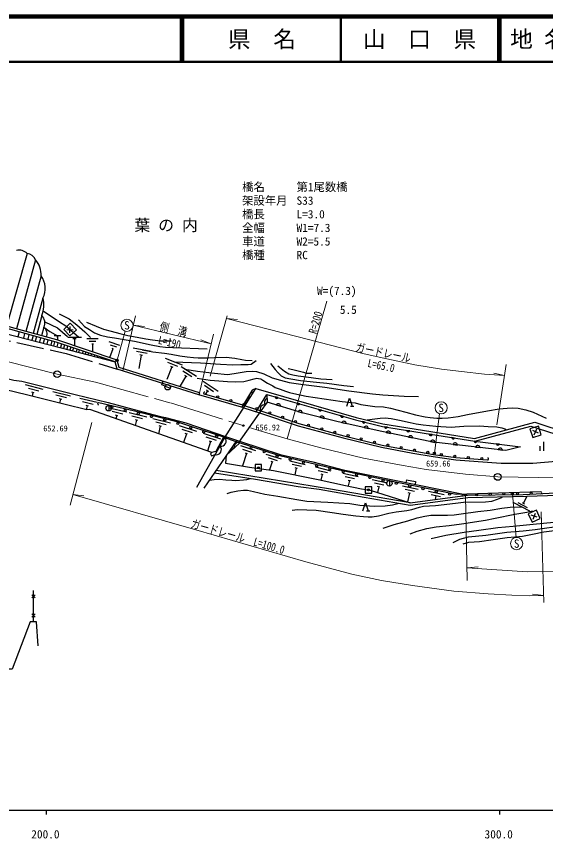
# Model space of a CAD drawing. Units: millimetres, scale not verified. Extents: x 40000 to 680000, y 20000 to 380000.
# Drawn here: x 261455 to 378184, y 198715 to 380000 of the extents above; entities that cross this region are included whole.
import ezdxf
from ezdxf.enums import TextEntityAlignment as Align

# ---------------------------------------------------------------- set-up
doc = ezdxf.new("R2010")
doc.units = ezdxf.units.MM
doc.header["$LTSCALE"] = 1000
doc.linetypes.add('CHAIN', pattern=[18.5, 12, -1.5, 3.5, -1.5])
doc.linetypes.add('DASHED', pattern=[7.5, 6, -1.5])
for name, color, linetype, lineweight in [('M-BGD', 7, 'Continuous', 25), ('M-BMK', 2, 'CHAIN', 13), ('M-BMK-HTXT', 7, 'Continuous', 13), ('M-BMK-SRVR', 3, 'Continuous', 25), ('M-STR-HTXT', 7, 'Continuous', 13), ('M-STR-STR1', 1, 'Continuous', 25), ('M-STR-STRC', 7, 'Continuous', 25), ('M-TTL', 2, 'Continuous', 140), ('M-TTL-BAND', 7, 'Continuous', 25), ('M-TTL-LINE', 7, 'Continuous', 50)]:
    doc.layers.add(name, color=color, linetype=linetype, lineweight=lineweight)
doc.layers.add('M-TTL-TXT', color=7, linetype='Continuous')
doc.styles.add('ＭＳ ゴシック', font='')
doc.styles.get('ＭＳ ゴシック').set_extended_font_data('MS Gothic')

msp = doc.modelspace()

# ---------------------------------------------------------------- linework, layer by layer
at = {"layer": 'M-BGD'}
for p, q in [((263814, 327734), (259248, 311727)), ((265663, 326334), (261476, 311103)), ((266895, 322767), (263533, 310538)), ((267305, 317887), (265161, 310090)), ((267079, 314044), (265933, 309878)), ((262033, 310432), (261763, 309370)), ((263259, 310094), (262995, 309057)), ((267512, 311465), (266995, 309586)), ((272585, 310976), (273999, 310929)), ((273268, 310246), (273315, 311660)), ((264219, 309830), (263960, 308811)), ((265112, 309585), (264858, 308583)), ((265852, 309382), (265601, 308394)), ((266756, 309133), (266510, 308163)), ((267620, 308896), (267377, 307942)), ((268370, 308689), (268131, 307751)), ((269254, 308446), (269020, 307524)), ((269856, 308281), (269625, 307371)), ((271257, 309542), (269757, 309542)), ((270682, 309242), (270332, 309242)), ((270507, 309242), (270507, 308612)), ((275783, 309205), (272783, 309205)), ((274633, 308905), (273933, 308905)), ((274283, 308905), (274283, 307405)), ((279495, 308899), (276995, 308899)), ((278995, 308299), (277495, 308299)), ((284297, 307440), (281939, 308271)), ((270607, 308051), (270385, 307177)), ((271377, 307793), (271170, 306978)), ((272049, 307567), (271854, 306799)), ((272752, 307331), (272569, 306612)), ((273436, 307101), (273265, 306429)), ((274018, 306906), (273857, 306273)), ((274800, 306643), (274653, 306064)), ((275306, 306473), (275167, 305929)), ((278420, 307699), (278070, 307699)), ((278245, 307699), (278245, 306013)), ((282719, 306724), (282022, 304745)), ((283626, 307040), (282211, 307539)), ((282884, 306666), (282554, 306782)), ((291170, 306122), (287236, 306843)), ((276139, 306193), (276016, 305706)), ((276736, 305993), (276623, 305547)), ((277325, 305795), (277222, 305389)), ((277987, 305573), (277895, 305212)), ((278672, 305342), (278592, 305029)), ((279357, 305112), (279289, 304846)), ((280042, 304882), (279986, 304663)), ((280727, 304652), (280683, 304480)), ((290275, 305676), (287914, 306109)), ((288987, 305302), (288446, 302351)), ((289262, 305252), (288711, 305353)), ((298054, 303097), (294338, 304577)), ((281412, 304422), (281380, 304297)), ((297089, 302835), (294859, 303723)), ((296012, 302618), (295492, 302825)), ((295752, 302722), (294642, 299935)), ((301180, 300625), (297765, 302708)), ((300185, 300530), (298136, 301780)), ((298848, 300642), (297474, 298391)), ((299087, 300497), (298609, 300788)), ((305941, 297289), (302628, 299530)), ((267339, 297773), (263457, 298736)), ((266418, 297383), (264089, 297961)), ((294274, 298459), (295383, 298000)), ((304942, 297240), (302954, 298585)), ((303612, 297415), (303097, 296654)), ((303844, 297258), (303380, 297572)), ((311767, 293963), (314290, 297954)), ((265381, 297022), (264837, 297157)), ((265109, 297090), (264910, 296288)), ((273392, 296271), (269510, 297234)), ((272471, 295881), (270142, 296459)), ((271434, 295520), (270890, 295655)), ((271162, 295588), (270953, 294746)), ((279299, 294856), (275408, 295782)), ((301867, 297005), (301716, 296529)), ((311880, 294142), (302913, 296707)), ((319157, 295949), (318556, 296123)), ((278382, 294458), (276047, 295013)), ((277348, 294087), (276803, 294217)), ((277076, 294152), (276869, 293283)), ((281803, 294203), (281803, 293003)), ((318780, 294333), (319727, 294040)), ((323962, 294565), (323361, 294738)), ((335127, 294030), (335879, 294030)), ((285809, 292718), (281917, 293638)), ((284893, 292318), (282557, 292870)), ((283859, 291946), (283314, 292075)), ((283587, 292010), (283409, 291259)), ((290195, 291632), (286316, 292609)), ((323556, 292853), (324502, 292559)), ((328767, 293181), (328165, 293354)), ((333571, 291797), (332970, 291970)), ((289272, 291246), (286945, 291832)), ((287962, 290957), (287661, 289763)), ((288234, 290889), (287691, 291025)), ((295430, 290313), (291551, 291290)), ((294508, 289927), (292180, 290513)), ((328396, 291605), (329358, 291368)), ((333255, 290427), (334222, 290209)), ((338402, 290512), (337793, 290656)), ((293198, 289638), (292776, 287964)), ((293469, 289570), (292926, 289706)), ((301236, 288483), (297440, 289745)), ((300288, 288166), (298010, 288924)), ((338133, 289329), (339100, 289111)), ((343281, 289429), (342664, 289531)), ((343015, 288250), (343986, 288052)), ((348214, 288612), (347597, 288714)), ((376609, 288088), (375344, 288721)), ((375660, 287772), (376293, 289037)), ((298960, 287976), (298308, 286017)), ((299225, 287887), (298694, 288064)), ((301253, 276203), (307445, 287129)), ((306553, 286785), (302745, 288008)), ((310040, 286539), (302832, 275951)), ((305608, 286458), (303323, 287192)), ((347914, 287249), (348885, 287051)), ((353147, 287799), (352529, 287895)), ((358089, 287039), (357471, 287134)), ((304282, 286254), (303607, 284153)), ((304549, 286168), (304016, 286340)), ((310711, 285992), (307736, 283155)), ((314253, 284199), (310928, 285289)), ((352814, 286253), (353790, 286082)), ((357771, 285609), (358755, 285497)), ((363033, 286292), (362412, 286368)), ((362738, 285042), (363723, 284930)), ((367995, 285681), (367374, 285757)), ((377023, 284205), (377023, 285250)), ((377823, 284205), (377823, 286198)), ((312217, 283604), (311320, 280869)), ((313401, 283847), (311406, 284501)), ((312449, 283527), (311984, 283680)), ((319894, 282349), (316569, 283440)), ((367706, 284475), (368690, 284363)), ((319042, 281997), (317047, 282651)), ((317857, 281754), (317278, 279987)), ((318090, 281678), (317625, 281830)), ((325171, 281144), (321768, 281964)), ((324350, 280725), (322308, 281217)), ((323188, 280387), (322838, 278932)), ((323427, 280330), (322950, 280445)), ((330892, 279765), (327490, 280585)), ((330071, 279346), (328030, 279838)), ((336869, 278459), (333446, 279190)), ((328910, 279008), (328612, 277772)), ((329148, 278951), (328672, 279066)), ((336059, 278019), (334005, 278457)), ((334907, 277651), (334656, 276477)), ((335146, 277600), (334667, 277702)), ((343334, 277079), (339911, 277810)), ((343726, 277636), (343726, 276436)), ((347514, 277853), (347386, 277225)), ((342524, 276638), (340471, 277077)), ((341372, 276271), (341108, 275035)), ((341612, 276219), (341133, 276322)), ((350087, 275698), (346656, 276390)), ((349282, 275248), (347224, 275663)), ((348134, 274867), (347748, 272949)), ((348375, 274819), (347894, 274916)), ((348350, 272760), (360955, 274400)), ((355811, 274543), (352380, 275235)), ((355006, 274094), (352947, 274509)), ((353977, 274301), (353809, 273470)), ((373311, 272686), (374120, 274212)), ((371122, 272827), (374657, 270954)), ((372040, 272850), (374161, 271726)), ((373064, 272817), (373558, 272555)), ((338670, 270995), (339423, 270995)), ((375450, 269150), (375947, 270474)), ((376361, 269564), (375037, 270061)), ((264845, 251778), (265552, 252485)), ((264845, 252485), (265552, 251778)), ((265199, 246515), (265199, 253433)), ((264845, 247544), (265552, 248251)), ((264845, 248251), (265552, 247544))]:
    msp.add_line(p, q, dxfattribs=at)
for points in [[(301867, 297006), (301860, 297008), (284082, 302615), (283653, 304197), (270378, 308656), (260343, 311415), (249588, 314482), (241658, 316535), (235368, 317821), (219312, 317873), (210378, 317225), (196296, 314739), (186297, 312461), (178170, 310268)], [(311601, 293701), (301716, 296529), (283671, 302220), (283240, 303808), (270232, 308177), (260208, 310933), (249457, 314000), (241545, 316048), (235316, 317321), (219329, 317373), (210440, 316728), (196395, 314249), (186417, 311976), (178216, 309762)], [(275195, 309205), (272367, 311668), (270919, 312567), (267375, 315040)], [(270871, 314443), (273076, 313341), (274755, 311970), (276541, 310484), (277819, 309199)], [(267708, 312651), (270507, 311331), (272750, 309432)], [(275136, 313131), (276481, 311648), (277605, 310949), (278685, 310241), (280004, 309749), (281563, 309386), (283117, 309100), (285218, 308766), (287509, 308405), (291153, 307558), (293083, 307190), (294367, 307053), (295986, 307001), (303559, 306720)], [(276934, 312587), (279017, 311727), (280688, 311076), (282322, 310592), (284276, 310081), (286061, 309654), (288055, 309257), (289978, 308917), (291463, 308717), (293233, 308488), (295657, 308477)], [(258784, 310128), (271338, 306935), (283240, 303808)], [(267512, 311465), (268830, 310553), (270507, 309542)], [(289203, 306482), (291555, 306051), (294138, 305772), (295603, 305534), (297537, 305190), (299120, 304947), (300486, 304794), (301571, 304710), (303819, 304699), (305130, 304817), (307741, 304852), (309623, 304619), (311150, 304346), (311982, 304186), (313460, 304167)], [(296196, 303837), (302090, 303610), (306504, 303347), (309160, 303204), (310993, 303254), (312560, 303268), (313258, 303332), (314338, 304111)], [(317495, 303479), (318527, 302163), (319183, 301388), (319855, 300757), (320723, 300333), (321964, 300075), (324131, 299725), (327657, 299386), (329906, 299119), (333644, 298598), (335793, 298430)], [(319117, 302926), (320589, 301744), (321523, 301228), (322466, 300957), (323577, 300757), (325379, 300522), (328596, 300058), (331120, 299915)], [(249826, 302036), (258158, 300473), (260878, 299795), (262669, 299550), (274389, 296641), (281726, 294895), (290476, 292530), (293202, 291775), (294318, 291589), (298790, 290394), (307610, 287389)], [(307136, 287228), (305422, 284072), (304557, 283819), (277630, 293292), (276968, 293259), (272218, 294423), (264004, 296519), (256292, 298355), (249826, 302036)], [(298619, 302188), (301410, 301767), (305166, 301308), (307993, 301020), (309495, 301277), (312099, 301704), (313542, 301751), (314387, 301708), (316010, 301169), (317891, 300321), (319683, 299795), (321651, 299313), (324221, 298912), (329515, 298254), (334778, 297465), (340019, 296789), (342261, 296530), (346974, 296276), (350148, 296159)], [(321408, 302392), (322465, 302143), (324803, 301537), (325481, 301375), (326647, 301327)], [(294274, 298459), (293495, 298755), (293797, 299551)], [(301331, 300259), (304213, 299796), (308002, 299527), (309763, 299420), (311622, 299501), (312793, 299776), (313912, 300123), (314461, 300200), (314879, 300169), (315379, 300053), (315818, 299764), (316811, 299138), (317999, 298547), (318519, 298195), (319649, 297807), (320802, 297387), (321718, 297085), (323329, 296719), (325385, 296294), (333297, 295109), (336191, 294808), (337459, 294456), (338986, 294185), (340555, 294006), (342440, 293890), (343974, 293625), (347326, 292722), (349519, 292169), (351640, 291745), (352759, 291535), (354197, 291419), (355349, 291439), (356726, 291473), (358876, 291812), (360977, 292249), (365393, 293035), (367978, 293453), (369724, 293628), (370925, 293692), (372158, 293617), (373842, 293270), (375418, 292739), (378321, 291433)], [(314290, 297954), (313459, 297601), (311201, 293829)], [(314302, 297973), (336429, 291598), (342311, 290198), (352893, 288446), (362531, 286962)], [(362531, 286962), (375829, 290544), (383179, 288118), (400621, 290623), (407634, 292355), (412496, 295746), (416117, 298868)], [(362565, 286350), (374920, 289677), (382064, 287352), (400736, 290034), (407886, 291799), (412865, 295272), (416184, 298133), (433097, 288192)], [(314319, 292835), (316693, 296659), (316750, 294963)], [(316693, 296659), (336276, 291018), (342192, 289609), (352798, 287853), (362565, 286350), (372647, 285108)], [(334340, 294030), (334922, 295812), (335504, 294030)], [(307445, 287129), (300604, 289326), (296848, 290575), (287194, 293007), (279645, 294792)], [(372647, 285108), (369427, 284279), (354096, 286028), (352673, 286277), (342063, 288444), (332452, 290608), (324465, 292571), (316750, 294963), (315376, 293021)], [(315074, 292595), (323573, 289730), (333565, 287063), (342018, 285007), (348871, 283722), (353368, 282943), (358355, 282261), (363279, 281845), (368417, 281486), (371854, 281457), (375365, 281473), (380509, 281945), (385357, 282289), (388435, 282424), (394211, 282894), (401219, 283365), (405516, 283828), (408985, 284502), (417174, 285511), (423464, 286522), (430416, 287751), (433097, 288192)], [(315376, 293021), (323718, 290209), (333689, 287547), (342123, 285496), (348960, 284214), (353445, 283437), (358410, 282758), (363317, 282343), (365382, 282199)], [(361020, 273904), (374019, 274209), (389905, 274767), (413519, 277321), (430241, 280067), (449212, 283202), (471495, 286825), (474088, 287345), (486567, 289315), (493507, 290546), (499937, 291253), (507825, 291888), (514889, 292114), (525135, 291967), (530440, 291688), (539996, 290772), (552322, 288836), (557258, 288213), (566112, 286796)], [(338846, 291022), (340503, 291246), (341717, 291402), (342785, 291507), (344123, 291320), (345979, 290989), (348340, 290428), (349637, 290147), (351182, 289970), (353941, 289627), (357328, 289455), (358209, 289473), (360185, 289647), (363606, 289708), (365511, 289612), (367452, 289520), (368554, 289269), (369180, 289054), (369547, 288851)], [(377106, 275192), (358493, 274614), (345063, 277323), (332091, 280093), (319289, 283179), (310458, 286075)], [(310638, 286330), (319661, 283368), (326833, 281784), (333539, 280050), (339418, 278848), (360055, 274645)], [(304557, 283819), (304277, 283546), (304517, 283094), (305318, 283375)], [(307736, 283155), (307585, 281529), (312884, 280593), (318157, 279866), (328033, 277896), (334059, 276603), (337605, 275855), (339465, 275551), (348350, 272760)], [(305172, 279388), (314196, 277976), (323608, 276377), (328217, 275766), (338189, 274012), (348340, 272254), (361020, 273904)], [(348350, 272760), (330729, 275731), (305501, 279871)], [(304054, 277745), (305046, 277901), (306225, 277992), (307662, 277841), (308937, 277711), (309874, 277702), (311570, 277820), (312267, 277913), (313100, 278147)], [(347514, 277853), (349510, 277446), (349383, 276819)], [(307918, 274778), (308840, 275076), (310305, 275402), (311544, 275551), (312455, 275551), (313765, 275280), (316287, 274633), (319093, 274213), (323330, 273454), (325502, 273120), (330182, 272882), (334971, 272570), (337226, 272238), (340360, 272038), (342821, 272078), (344382, 272274), (345581, 272578), (345796, 272695)], [(322276, 271145), (323472, 271248), (325505, 271215), (327567, 271094), (331115, 270626), (333525, 270271), (336348, 269894), (338009, 269716), (339013, 269674), (339938, 269687), (341353, 269860), (343597, 270476), (345247, 270770), (347548, 271044), (348689, 271243), (350339, 271772), (351287, 271974), (353933, 272145), (358338, 272687), (360096, 272892), (364953, 272962), (366340, 273138), (367573, 273540), (368324, 273885), (368580, 274081)], [(359978, 274661), (360955, 274400), (373222, 274608), (380436, 274939), (384509, 275085)], [(337883, 270995), (338465, 272777), (339048, 270995)], [(342345, 267145), (344764, 267963), (347815, 268778), (349863, 269453), (351547, 269820), (352889, 270003), (356572, 270020), (358007, 270128), (359538, 270339), (363234, 270822), (365947, 271131), (368540, 271541), (370354, 271758), (372965, 271851)], [(348303, 265908), (349859, 266531), (351984, 267086), (354040, 267452), (356913, 267740), (359639, 268084), (364932, 268900), (367091, 269336), (371400, 270252), (374039, 270679), (375272, 270988)], [(357783, 264015), (359271, 264758), (361172, 265284), (365025, 265587), (369675, 266262), (373273, 266589), (375925, 266895), (382155, 267722), (388292, 268474), (392165, 269163), (395767, 269373), (400286, 269796), (404825, 270303), (409278, 270629), (414368, 270520), (417003, 270107)], [(352920, 264901), (356172, 265591), (360248, 266262), (363483, 266754), (367658, 267277), (371072, 267599), (375432, 268024), (380029, 268498)], [(359975, 263699), (361248, 264056), (363630, 264200), (366633, 264639), (369686, 265075), (373082, 265377), (375314, 265825), (377834, 266381), (384185, 267168), (387782, 267370), (390582, 267731), (392659, 268192), (395424, 268693), (397461, 268918), (401345, 269033), (405103, 269246), (407433, 269538), (409864, 269771), (411959, 269776), (412613, 269667)], [(266224, 241218), (265917, 246522), (264480, 246522), (260524, 236079), (251810, 236079), (238059, 236070), (215196, 236070), (210911, 235579)]]:
    msp.add_lwpolyline(points, dxfattribs=at)
at = {"layer": 'M-BGD', "linetype": 'DASHED'}
msp.add_lwpolyline([(72647, 294635), (78466, 296152), (85105, 297726), (93561, 299334), (100012, 300406), (108599, 301414), (125385, 303231), (150003, 305669), (154756, 306076), (164720, 307631), (178519, 308879), (196900, 310357), (214099, 311962), (215876, 312127), (226386, 312264), (234273, 312388), (239473, 311934), (247880, 310902), (254251, 309666), (272448, 305689), (283671, 302220)], dxfattribs=at)
at = {"layer": 'M-BGD'}
for points in [[(271878, 311000), (273245, 309539), (274705, 310906), (273339, 312366)], [(375343, 287139), (377241, 287771), (376609, 289669), (374712, 289037)], [(375202, 268488), (377023, 269315), (376196, 271136), (374375, 270309)]]:
    msp.add_lwpolyline(points, close=True, dxfattribs=at)
for centre, radius in [((294828, 298230), 600), ((305859, 296098), 225), ((308743, 295273), 225), ((281803, 293603), 600), ((282512, 293883), 225), ((311628, 294448), 225), ((314487, 293542), 225), ((285432, 293192), 225), ((288347, 292484), 225), ((291256, 291751), 225), ((317335, 292598), 225), ((294165, 291018), 225), ((297068, 290264), 225), ((320178, 291640), 225), ((323021, 290681), 225), ((325904, 289858), 225), ((299915, 289318), 225), ((302769, 288394), 225), ((311535, 289768), 150), ((328803, 289085), 225), ((331701, 288311), 225), ((305625, 287477), 225), ((334605, 287556), 225), ((337520, 286847), 225), ((313238, 284926), 225), ((340435, 286138), 225), ((343363, 285492), 225), ((346312, 284939), 225), ((316089, 283991), 225), ((318940, 283057), 225), ((349261, 284390), 225), ((352217, 283878), 225), ((355182, 283426), 225), ((358155, 283020), 225), ((361142, 282753), 225), ((321850, 282330), 225), ((324766, 281627), 225), ((327682, 280924), 225), ((364133, 282512), 225), ((330599, 280221), 225), ((333524, 279557), 225), ((336458, 278930), 225), ((339392, 278304), 225), ((342326, 277678), 225), ((343726, 277036), 600), ((345260, 277054), 225), ((348201, 276461), 225), ((351142, 275868), 225), ((354083, 275274), 225), ((357023, 274681), 225), ((359993, 274436), 225), ((362992, 274529), 225), ((365991, 274622), 225), ((368989, 274715), 225), ((371988, 274808), 225), ((374986, 274901), 225)]:
    msp.add_circle(centre, radius, dxfattribs=at)
for centre, radius, start, end in [((262023, 325882), 2577, 45.96364, 103.21924), ((263598, 325527), 2218, 21.32495, 84.39839), ((262195, 323141), 4714, 355.44816, 42.63577), ((263188, 319998), 4626, 332.85832, 36.7575), ((261265, 316315), 6242, 338.66645, 14.59238), ((265361, 312430), 2357, 335.82635, 43.23108), ((266253, 309966), 1957, 339.63494, 49.96174), ((302975, 296923), 225, 74.03849, 254.03849), ((312813, 294899), 834, 85.13333, 210.25695), ((313640, 296185), 884, 84.35853, 211.03177), ((317275, 294838), 1119, 119.6178, 208.16779), ((318872, 296088), 318, 173.81996, 334.0377), ((279593, 294573), 225, 76.69501, 256.69501), ((316099, 293476), 855, 77.21464, 212.19046), ((319224, 294093), 505, 353.94412, 151.60231), ((323677, 294704), 318, 173.81996, 334.0377), ((324000, 292612), 505, 353.94412, 151.60231), ((328481, 293320), 318, 173.81996, 334.0377), ((328854, 291391), 505, 357.36199, 155.02018), ((333286, 291936), 318, 173.81996, 334.0377), ((333717, 290223), 505, 358.48624, 156.14443), ((338110, 290637), 318, 176.50081, 336.71854), ((338595, 289125), 505, 358.48624, 156.14443), ((342981, 289534), 318, 180.48947, 340.7072), ((343481, 288055), 505, 359.62625, 157.28444), ((347914, 288717), 318, 180.48947, 340.7072), ((306586, 286376), 1142, 259.67924, 41.2396), ((348380, 287054), 505, 359.62625, 157.28444), ((352846, 287901), 318, 181.13921, 341.35694), ((353285, 286071), 505, 1.25097, 158.90916), ((357788, 287140), 318, 181.13921, 341.35694), ((305523, 284499), 1142, 259.67924, 41.2396), ((309531, 283710), 1160, 89.83176, 177.45711), ((310424, 285115), 922, 71.85835, 195.43052), ((358252, 285456), 505, 4.65958, 162.31777), ((362729, 286384), 318, 182.87002, 343.08775), ((363219, 284889), 505, 4.65958, 162.31777), ((367692, 285773), 318, 182.87002, 343.08775), ((368187, 284322), 505, 4.65958, 162.31777), ((365398, 282424), 225, 266.01144, 86.01144), ((377113, 274967), 225, 275.24168, 90)]:
    msp.add_arc(centre, radius, start, end, dxfattribs=at)
at = {"layer": 'M-BMK'}
msp.add_lwpolyline([(259095, 303977), (270459, 301125), (278921, 299334), (295439, 294792), (314937, 288706), (321203, 286870), (328636, 284864), (338054, 282614), (346760, 280952), (351855, 280082), (360551, 279102), (367625, 278461), (376631, 278349), (389741, 278492), (402829, 279769), (414464, 281530), (420260, 282527), (467267, 290352)], dxfattribs=at)
at = {"layer": 'M-BMK-SRVR'}
for points in [[(314420, 281186), (314141, 281186), (314141, 279786), (315541, 279786), (315541, 281186)], [(338702, 276307), (338423, 276307), (338423, 274907), (339823, 274907), (339823, 276307)]]:
    msp.add_lwpolyline(points, close=True, dxfattribs=at)
for centre, radius in [((270459, 301125), 750), ((314841, 280486), 200), ((367625, 278461), 750), ((339123, 275607), 200)]:
    msp.add_circle(centre, radius, dxfattribs=at)
at = {"layer": 'M-STR-HTXT'}
for p, q in [((321203, 286870), (329964, 317202)), ((284919, 301826), (287727, 313992)), ((304219, 300646), (307961, 313980)), ((287242, 311888), (304417, 307832)), ((287242, 311888), (289686, 311662)), ((307802, 313416), (310242, 313145)), ((283653, 304197), (285472, 310589)), ((301860, 297008), (304915, 309942)), ((304417, 307832), (302130, 308723)), ((367462, 289930), (369523, 303226)), ((369148, 300804), (366750, 301332)), ((353660, 283700), (354776, 292392)), ((278119, 290468), (273294, 272261)), ((273917, 274611), (276347, 274262)), ((360552, 274347), (360912, 255592)), ((370871, 274737), (371689, 265093)), ((377823, 250732), (377225, 270753)), ((360857, 258449), (363308, 258604)), ((377775, 252347), (375334, 252616))]:
    msp.add_line(p, q, dxfattribs=at)
for points in [[(307802, 313416), (323298, 309455), (337881, 305696), (342167, 304711), (349380, 303205), (355219, 302253), (359610, 301729), (364736, 301144), (369148, 300804)], [(360857, 258449), (366362, 258028), (374212, 257565), (382684, 257578), (390048, 257734), (398351, 258401), (407739, 259582), (418018, 261255), (429100, 263261), (449456, 266701), (466191, 269591), (477775, 271595), (488140, 273374), (494045, 274202), (499083, 274787), (506668, 275427), (514330, 275700), (524745, 275705), (533842, 275101), (541809, 274363), (547105, 273648), (555821, 272200), (564007, 270451)], [(273917, 274611), (300997, 266760), (325286, 259748), (335439, 256986), (341972, 255593), (348839, 254497), (357932, 253289), (365489, 252665), (370732, 252362), (374655, 252254), (377775, 252347)]]:
    msp.add_lwpolyline(points, dxfattribs=at)
for centre in [(285842, 311887), (355146, 293691), (371803, 263748)]:
    msp.add_circle(centre, 1350, dxfattribs=at)
at = {"layer": 'M-STR-STR1'}
for p, q in [((307445, 287129), (311767, 293963)), ((311601, 293701), (315074, 292595)), ((311880, 294142), (315376, 293021)), ((315376, 293021), (310458, 286075)), ((307445, 287129), (310458, 286075)), ((307610, 287389), (310638, 286330))]:
    msp.add_line(p, q, dxfattribs=at)
at = {"layer": 'M-STR-STRC'}
for centre in [(283653, 304197), (353660, 283700), (370871, 274737)]:
    msp.add_circle(centre, 250, dxfattribs=at)
at = {"layer": 'M-TTL'}
msp.add_line((680000, 380000), (40000, 380000), dxfattribs=at)
at = {"layer": 'M-TTL-BAND'}
for p, q in [((40000, 205000), (579000, 205000)), ((268000, 205000), (268000, 204000)), ((368000, 205000), (368000, 204000))]:
    msp.add_line(p, q, dxfattribs=at)
at = {"layer": 'M-TTL-LINE'}
for p, q in [((297750, 380000), (297750, 370000)), ((298250, 380000), (298250, 370000)), ((333000, 380000), (333000, 370000)), ((367750, 380000), (367750, 370000)), ((368250, 380000), (368250, 370000)), ((40000, 370000), (680000, 370000))]:
    msp.add_line(p, q, dxfattribs=at)

# ---------------------------------------------------------------- texts
at = {"layer": 'M-BGD', "style": 'ＭＳ ゴシック'}
for s, p in [('652.69', (270076, 288102)), ('656.92', (316900, 288312)), ('659.66', (354514, 280352))]:
    msp.add_text(s, height=1320, dxfattribs=at).set_placement(p, align=Align.BOTTOM_CENTER)
at = {"layer": 'M-BMK-HTXT', "style": 'ＭＳ ゴシック'}
msp.add_text('葉 の 内', height=2566, dxfattribs=at).set_placement((294471, 333984), align=Align.MIDDLE_CENTER)
at = {"layer": 'M-STR-HTXT', "style": 'ＭＳ ゴシック'}
for s, p in [('橋名', (311244, 340921)), ('第1尾数橋', (323244, 340921)), ('架設年月', (311244, 337921)), ('S33', (323244, 337921)), ('橋長', (311244, 334921)), ('L=3.0', (323244, 334921)), ('全幅', (311244, 331921)), ('W1=7.3', (323244, 331921)), ('車道', (311244, 328921)), ('W2=5.5', (323244, 328921)), ('橋種', (311244, 325921)), ('RC', (323244, 325921)), ('W=(7.3)', (327768, 318023)), ('5.5', (332800, 313857))]:
    msp.add_text(s, height=1833, dxfattribs=at).set_placement(p, align=Align.BOTTOM_LEFT)
at = {"layer": 'M-STR-HTXT', "style": 'ＭＳ ゴシック', "width": 0.8}
for s, rotation, p in [('R=200', 73.889, (328816, 312104)), ('側\u3000溝', 346.71, (295758, 309556)), ('L=190', 346.71, (294895, 306730)), ('ガードレール', 348.204, (342104, 304405)), ('L=65.0', 348.204, (341634, 301592)), ('ガードレール\u3000L=100.0', 343.898, (309888, 263868))]:
    msp.add_text(s, height=1833, rotation=rotation, dxfattribs=at).set_placement(p, align=Align.BOTTOM_CENTER)
at = {"layer": 'M-STR-HTXT', "style": 'ＭＳ ゴシック'}
for p in [(285842, 311887), (355146, 293691), (371803, 263748)]:
    msp.add_text('S', height=1833, dxfattribs=at).set_placement(p, align=Align.MIDDLE_CENTER)
at = {"layer": 'M-TTL-BAND', "style": 'ＭＳ ゴシック'}
for s, p in [('200.0', (267844, 198195)), ('300.0', (367844, 198195))]:
    msp.add_text(s, height=1833, dxfattribs=at).set_placement(p, align=Align.BOTTOM_CENTER)
at = {"layer": 'M-TTL-TXT', "style": 'ＭＳ ゴシック'}
for s, p in [('県\u3000名', (315625, 375000)), ('山\u3000口\u3000県', (350375, 375000))]:
    msp.add_text(s, height=3666, dxfattribs=at).set_placement(p, align=Align.MIDDLE_CENTER)
msp.add_text('地 名', height=3666, dxfattribs=at).set_placement((370380, 375000), align=Align.MIDDLE_LEFT)

doc.saveas('drawing.dxf')
